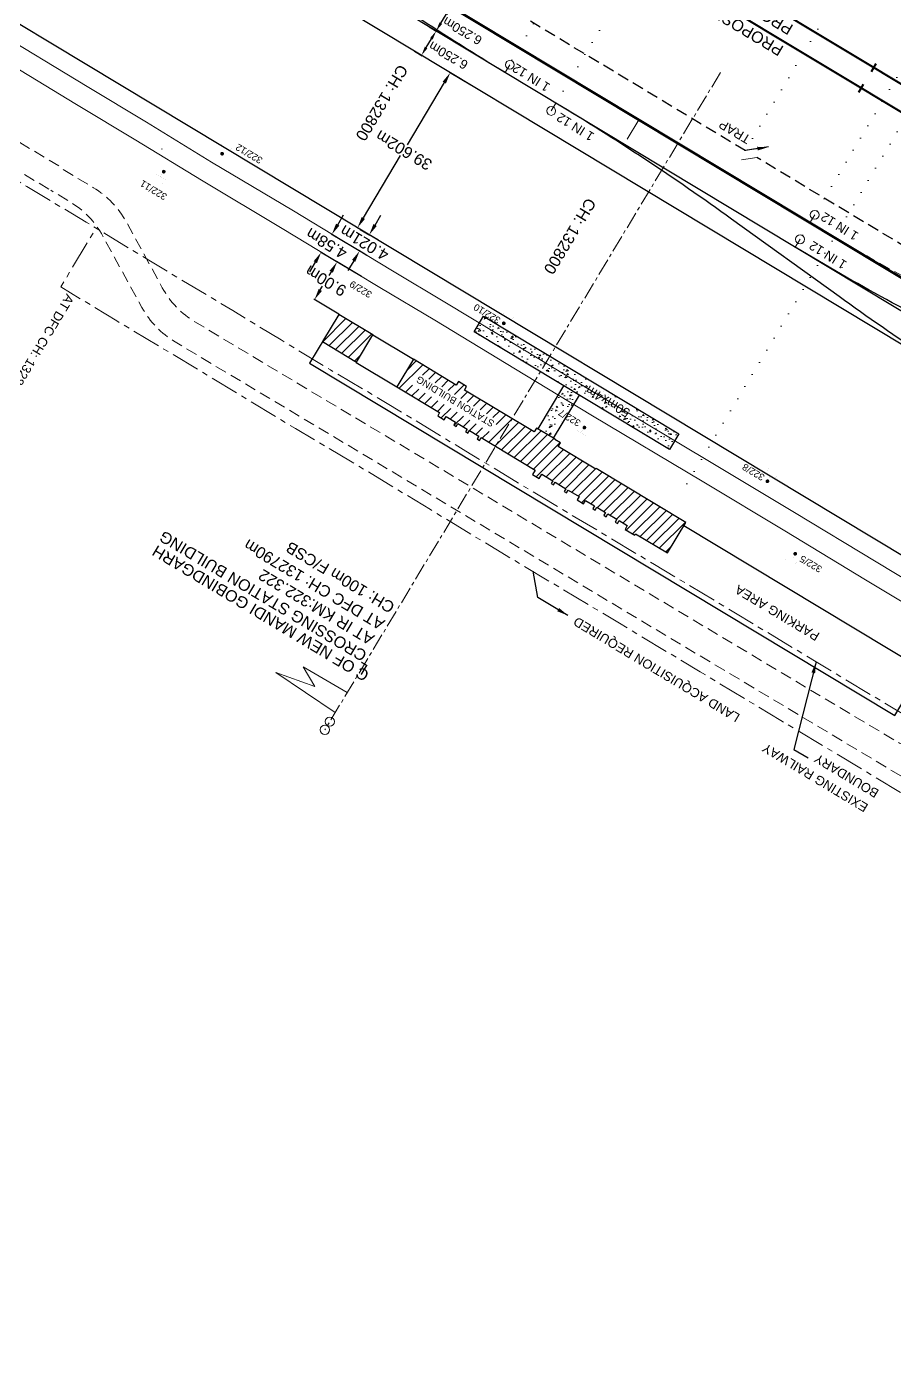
# Model space of a CAD drawing. Header units: metres. Extents: x 560405 to 1249476, y 3385111 to 6787087.
# Drawn here: x 626311.5 to 626501.9, y 3392202.4 to 3392493.4 of the extents above; entities that cross this region are included whole.
import ezdxf
from ezdxf.enums import TextEntityAlignment as Align

# ---------------------------------------------------------------- set-up
doc = ezdxf.new("R2010")
doc.units = ezdxf.units.M
doc.header["$MEASUREMENT"] = 0
doc.header["$PDSIZE"] = 0.05
for name, pattern in [('ACAD_ISO07W100', [3, 0, -3]), ('CENTER', [2, 1.25, -0.25, 0.25, -0.25]), ('DASHED', [0.75, 0.5, -0.25])]:
    doc.linetypes.add(name, pattern=pattern)
doc.layers.get('Defpoints').update_dxf_attribs({"color": 5, "lineweight": 0})
for name, color, linetype, lineweight in [('A-HATCH WALL', 7, 'Continuous', 5), ('DOTED LINE', 7, 'ACAD_ISO07W100', 18), ('EXISTING BRIDGE DETAILS', 7, 'Continuous', 0), ('Existing IR Track', 143, 'Continuous', 0), ('Existing Railway Boundary', 7, 'CENTER', 0), ('Horiz Curve', 7, 'Continuous', 0), ("NEW MANDI GOBINDPUR CROSSING STN. SRJ's", 10, 'Continuous', 0), ('NEW MANDI GOBINDPUR LOOP LINES', 1, 'Continuous', 0), ('OHE MAST', 7, 'Continuous', 0), ('OHE MAST TEXT', 7, 'Continuous', 0), ('Proposed Chainage', 10, 'Continuous', 0), ('PROPOSED DFCC TRACK', 1, 'Continuous', 0), ('PROPOSED FEATURES', 1, 'Continuous', 0)]:
    doc.layers.add(name, color=color, linetype=linetype, lineweight=lineweight)
for name, color, linetype in [('Dimension', 10, 'Continuous'), ('IR PROPOSALS', 190, 'Continuous'), ("NEW SIRHINDH STN. SRJ's", 10, 'Continuous'), ('OP-3 CH UP', 7, 'Continuous'), ('PROPOSED ROADS', 10, 'DASHED')]:
    doc.layers.add(name, color=color, linetype=linetype)
doc.styles.add('AA_ARIAL', font='arial.ttf')
doc.styles.add('ARIAL', font='arial.ttf')
doc.styles.get("Standard").update_dxf_attribs({"font": 'arial.ttf'})
doc.styles.add('Style-Arial', font='arial.ttf')
doc.dimstyles.new('ISO-25', dxfattribs={"dimtxt": 2.5, "dimasz": 2.5, "dimexe": 1.25, "dimexo": 0.625, "dimtad": 1, "dimdec": 3, "dimtxsty": 'Standard', "dimcen": 2.5, "dimadec": 0, "dimazin": 0, "dimtfac": 1, "dimtdec": 3, "dimtmove": 0, "dimatfit": 3, "dimfxl": 1, "dimarcsym": 0})
doc.dimstyles.get("Standard").update_dxf_attribs({"dimtxt": 2.5, "dimasz": 2.5, "dimexe": 0.18, "dimexo": 0.0625, "dimgap": 0.09, "dimtad": 0, "dimtih": 1, "dimtoh": 1, "dimdec": 3, "dimzin": 0, "dimdsep": 46, "dimtxsty": 'Standard', "dimcen": 0.09, "dimaunit": 1, "dimadec": 4, "dimazin": 0, "dimtfac": 1, "dimtdec": 3, "dimtofl": 0, "dimtmove": 0, "dimatfit": 3, "dimfxl": 1, "dimtolj": 1, "dimtzin": 0, "dimarcsym": 0})

# ---------------------------------------------------------------- blocks, each defined once
blk = doc.blocks.new('*D71')
at = {"layer": 'Defpoints', "color": 0, "lineweight": 9, "transparency": 16777216}
for p in [(626402.98, 3392498.76), (626404.58, 3392497.79), (626399.76, 3392493.4)]:
    blk.add_point(p, dxfattribs=at)
at = {"layer": 'Dimension', "color": 0, "lineweight": -2, "transparency": 16777216}
for p, q in [((626403.04, 3392498.72), (626404.73, 3392497.7)), ((626402.39, 3392494.15), (626403.55, 3392496.08)), ((626399.81, 3392493.37), (626401.51, 3392492.35))]:
    blk.add_line(p, q, dxfattribs=at)
at = {"layer": 'Dimension', "color": 0, "lineweight": 9, "transparency": 16777216}
for points in [[(626403.26, 3392496.25), (626403.83, 3392495.91), (626404.58, 3392497.79)], [(626402.1, 3392494.32), (626402.67, 3392493.98), (626401.36, 3392492.44)]]:
    blk.add_solid(points, dxfattribs=at)
at = {"layer": 'Dimension', "color": 0, "lineweight": 0, "transparency": 16777216, "insert": (626407.13, 3392492.45), "char_height": 2, "attachment_point": 5, "rotation": 150}
blk.add_mtext('\\A1;6.250m', dxfattribs=at)
blk = doc.blocks.new('*D72')
at = {"layer": 'Defpoints', "color": 0, "lineweight": 9, "transparency": 16777216}
for p in [(626399.76, 3392493.4), (626401.36, 3392492.44), (626396.54, 3392488.05)]:
    blk.add_point(p, dxfattribs=at)
at = {"layer": 'Dimension', "color": 0, "lineweight": -2, "transparency": 16777216}
for p, q in [((626399.81, 3392493.37), (626401.51, 3392492.35)), ((626399.16, 3392488.8), (626400.33, 3392490.73)), ((626396.59, 3392488.01), (626398.29, 3392486.99))]:
    blk.add_line(p, q, dxfattribs=at)
at = {"layer": 'Dimension', "color": 0, "lineweight": 9, "transparency": 16777216}
for points in [[(626400.04, 3392490.9), (626400.61, 3392490.55), (626401.36, 3392492.44)], [(626398.88, 3392488.97), (626399.45, 3392488.63), (626398.13, 3392487.08)]]:
    blk.add_solid(points, dxfattribs=at)
at = {"layer": 'Dimension', "color": 0, "lineweight": 0, "transparency": 16777216, "insert": (626404.04, 3392487.08), "char_height": 2, "attachment_point": 5, "rotation": 150}
blk.add_mtext('\\A1;6.250m', dxfattribs=at)
blk = doc.blocks.new('TRAP')
at = {"color": 0, "linetype": 'Continuous', "lineweight": 13, "flags": 128}
for points in [[(-1.29, 0.77), (-0.15, -2.47)], [(1.29, -0.77), (0.15, 2.47)]]:
    blk.add_lwpolyline(points, dxfattribs=at)
blk = doc.blocks.new('OHE')
at = {"layer": 'OHE MAST'}
h = blk.add_hatch(color=3, dxfattribs=at)
edge = h.paths.add_edge_path()
edge.add_arc((627930.47, 3391522.15), 0.412, -30.9792, 329.0208)
at = {"layer": 'OHE MAST', "color": 3, "lineweight": 13, "const_width": 0.008, "flags": 128}
blk.add_lwpolyline([(627932.78, 3391523.67), (627932.2, 3391522.71), (627930.15, 3391523.94), (627930.72, 3391524.9)], dxfattribs=at)
at = {"layer": 'OHE MAST', "color": 3, "const_width": 0.008, "flags": 128}
blk.add_lwpolyline([(627931.18, 3391523.33), (627930.47, 3391522.15)], dxfattribs=at)
blk = doc.blocks.new('*D290')
at = {"color": 0, "lineweight": -2, "transparency": 16777216}
for p, q in [((626378.35, 3392439.64), (626377.85, 3392438.82)), ((626385.02, 3392438.57), (626379.48, 3392441.88)), ((626375.96, 3392435.64), (626376.45, 3392436.47)), ((626380, 3392430.31), (626374.52, 3392433.59))]:
    blk.add_line(p, q, dxfattribs=at)
at = {"color": 0, "lineweight": 9, "transparency": 16777216}
for points in [[(626378.71, 3392439.43), (626377.99, 3392439.86), (626379.63, 3392441.79)], [(626376.31, 3392435.43), (626375.6, 3392435.86), (626374.67, 3392433.5)]]:
    blk.add_solid(points, dxfattribs=at)
at = {"layer": 'Defpoints', "color": 0, "lineweight": 9, "transparency": 16777216}
for p in [(626379.63, 3392441.79), (626385.07, 3392438.54), (626380.05, 3392430.28)]:
    blk.add_point(p, dxfattribs=at)
at = {"color": 0, "lineweight": 9, "transparency": 16777216, "insert": (626377.15, 3392437.64), "char_height": 2.5, "attachment_point": 5, "rotation": 149.1236}
blk.add_mtext('\\A1;9.00m', dxfattribs=at)
blk = doc.blocks.new('*D291')
at = {"color": 0, "lineweight": -2, "transparency": 16777216}
for p, q in [((626379.77, 3392449.96), (626381.05, 3392452.11)), ((626385.74, 3392443.48), (626378.33, 3392447.91)), ((626385.02, 3392438.57), (626375.98, 3392443.97)), ((626374.85, 3392441.73), (626373.57, 3392439.59))]:
    blk.add_line(p, q, dxfattribs=at)
at = {"color": 0, "lineweight": 9, "transparency": 16777216}
for points in [[(626380.13, 3392449.75), (626379.41, 3392450.18), (626378.48, 3392447.82)], [(626375.21, 3392441.52), (626374.49, 3392441.95), (626376.13, 3392443.88)]]:
    blk.add_solid(points, dxfattribs=at)
at = {"layer": 'Defpoints', "color": 0, "lineweight": 9, "transparency": 16777216}
for p in [(626378.48, 3392447.82), (626385.79, 3392443.45), (626385.07, 3392438.54)]:
    blk.add_point(p, dxfattribs=at)
at = {"color": 0, "lineweight": 9, "transparency": 16777216, "insert": (626377.31, 3392445.85), "char_height": 2.5, "attachment_point": 5, "rotation": 149.1236}
blk.add_mtext('\\A1;4.58m', dxfattribs=at)
blk = doc.blocks.new('*D292')
at = {"color": 0, "lineweight": -2, "transparency": 16777216}
for p, q in [((626387.97, 3392449.89), (626389.25, 3392452.03)), ((626384.69, 3392448.94), (626386.84, 3392447.65)), ((626383.28, 3392442.04), (626381.99, 3392439.89)), ((626386.15, 3392443.23), (626384.4, 3392444.27))]:
    blk.add_line(p, q, dxfattribs=at)
at = {"color": 0, "lineweight": 9, "transparency": 16777216}
for points in [[(626388.33, 3392449.67), (626387.61, 3392450.1), (626386.69, 3392447.74)], [(626383.63, 3392441.82), (626382.92, 3392442.25), (626384.56, 3392444.18)]]:
    blk.add_solid(points, dxfattribs=at)
at = {"layer": 'Defpoints', "color": 0, "lineweight": 9, "transparency": 16777216}
for p in [(626384.64, 3392448.97), (626386.69, 3392447.74), (626386.21, 3392443.2)]:
    blk.add_point(p, dxfattribs=at)
at = {"color": 0, "lineweight": 9, "transparency": 16777216, "insert": (626385.62, 3392445.96), "char_height": 2.5, "attachment_point": 5, "rotation": 149.1236}
blk.add_mtext('\\A1;4.021m', dxfattribs=at)
blk = doc.blocks.new('*D293')
at = {"color": 0, "lineweight": -2, "transparency": 16777216}
for p, q in [((626408.96, 3392480.57), (626404.28, 3392483.36)), ((626403.15, 3392481.13), (626394.98, 3392467.45)), ((626385.4, 3392451.43), (626393.57, 3392465.1)), ((626388.54, 3392446.64), (626383.96, 3392449.38))]:
    blk.add_line(p, q, dxfattribs=at)
at = {"color": 0, "lineweight": 9, "transparency": 16777216}
for points in [[(626403.51, 3392480.91), (626402.79, 3392481.34), (626404.44, 3392483.27)], [(626385.75, 3392451.22), (626385.04, 3392451.64), (626384.11, 3392449.28)]]:
    blk.add_solid(points, dxfattribs=at)
at = {"layer": 'Defpoints', "color": 0, "lineweight": 9, "transparency": 16777216}
for p in [(626404.44, 3392483.27), (626409.01, 3392480.53), (626388.59, 3392446.61)]:
    blk.add_point(p, dxfattribs=at)
at = {"color": 0, "lineweight": 9, "transparency": 16777216, "insert": (626394.27, 3392466.28), "char_height": 2.5, "attachment_point": 5, "rotation": 149.1236}
blk.add_mtext('\\A1;39.602m', dxfattribs=at)

msp = doc.modelspace()

# ---------------------------------------------------------------- hatches: boundary and pattern name
at = {"layer": 'A-HATCH WALL'}
h = msp.add_hatch(dxfattribs=at)
h.set_pattern_fill('AR-CONC', color=1, scale=0.02, angle=148.943668)
h.set_pattern_definition([(198.94367, (627489.098, 3391835.792), (-2.956955, 2.152798), [0.381, -4.191]), (143.94367, (627489.098, 3391835.792), (-1.367417, -3.637045), [0.3048, -3.352812]), (249.3951, (627488.8515, 3391835.9715), (-4.324372, -1.484247), [0.3238, -3.561805]), (195.12787, (627488.5738, 3391834.9217), (-4.210678, 3.517208), [0.5715, -6.2865]), (245.57923, (627488.223, 3391835.215), (-6.620342, -1.78976), [0.4857, -5.342712]), (140.1278, (627488.574, 3391834.9217), (-6.620342, -1.78976), [0.4572, -5.029195]), (169.94367, (627488.2696, 3391835.4014), (-1.542509, 3.3164295), [0.381, -4.191]), (114.94367, (627488.2696, 3391835.4014), (-2.959247, -2.518082), [0.3048, -3.3528]), (220.3951, (627488.141, 3391835.6777), (-4.501756, 0.798348), [0.3238, -3.561799]), (186.44367, (627489.0979, 3391835.792), (-0.9253237, -1.4168323), [0, -3.31216, 0, -3.4036, 0, -3.3655]), (156.44367, (627489.0979, 3391835.792), (-2.1784596, -1.0269955), [0, -1.94056, 0, -3.23596, 0, -1.2827]), (116.44367, (627490.0683, 3391835.2077), (-2.2639952, 1.4971229), [0, -1.27, 0, -3.9624, 0, -5.2578]), (106.44367, (627490.5035, 3391834.9456), (-2.800269, 1.092702), [0, -1.651, 0, -2.63144, 0, -3.7338])])
h.paths.add_polyline_path([(626423.7049, 3392405.1814), (626426.7896, 3392403.3242), (626427.1323, 3392403.1178), (626431.2081, 3392409.8861), (626427.7884, 3392411.9624)])
h.paths.add_polyline_path([(626427.7884, 3392411.9624), (626431.2081, 3392409.8861), (626432.8107, 3392412.5473), (626429.3835, 3392414.6112)])

# ---------------------------------------------------------------- linework, layer by layer
at = {"color": 1}
for p, q in [((626341.2051, 3392466.4897), (626341.301, 3392466.6479)), ((626423.7049, 3392405.1815), (626429.3835, 3392414.6112)), ((626427.1323, 3392403.1178), (626432.8107, 3392412.5473))]:
    msp.add_line(p, q, dxfattribs=at)
msp.add_lwpolyline([(626383.9062, 3392419.8355), (626383.8546, 3392419.7498), (626392.7298, 3392414.406)], dxfattribs=at)
at = {"layer": 'DOTED LINE', "color": 1, "linetype": 'ACAD_ISO07W100', "lineweight": 18}
for p, q in [((626416.3849, 3392483.3928), (626485.8015, 3392599.488)), ((626427.641, 3392476.6171), (626497.0767, 3392592.7443)), ((626469.1545, 3392466.2179), (626532.235, 3392571.7163)), ((626480.1257, 3392445.0237), (626549.6506, 3392561.3001)), ((626456.3778, 3392393.1524), (626555.0842, 3392558.2331))]:
    msp.add_line(p, q, dxfattribs=at)
at = {"layer": 'Existing IR Track', "color": 3, "lineweight": 18, "ltscale": 5, "flags": 128}
for points in [[(626662.028, 3392277.2001), (626623.959, 3392300.1301), (626604.5831, 3392311.7885), (626585.2103, 3392323.4446), (626567.014, 3392334.3841), (626548.9083, 3392345.2688), (626536.0087, 3392352.9985), (626497.9001, 3392375.9938), (626479.9955, 3392386.8306), (626462.4381, 3392397.3548), (626437.8754, 3392412.0463), (626421.1167, 3392422.1994), (626403.2976, 3392432.9931), (626391.7594, 3392439.8413), (626380.6568, 3392446.5496), (626370.0572, 3392452.9874), (626352.1071, 3392463.6839), (626337.8037, 3392472.4364), (626324.8346, 3392480.2432), (626303.7832, 3392492.958)], [(626659.7865, 3392273.2729), (626621.5085, 3392296.2902), (626602.2403, 3392307.8995), (626582.9715, 3392319.5092), (626564.68, 3392330.5116), (626546.3869, 3392341.5149), (626533.6729, 3392349.1256), (626512.8552, 3392361.7169), (626495.5505, 3392372.0971), (626477.8665, 3392382.7844), (626460.0932, 3392393.4622), (626435.2859, 3392408.2841), (626418.7658, 3392418.2977), (626401.0771, 3392429.0334), (626388.9899, 3392436.1532), (626378.3063, 3392442.6481), (626367.6133, 3392449.1477), (626349.9121, 3392459.7234), (626335.5167, 3392468.4789), (626322.4724, 3392476.3254), (626301.4701, 3392489.0036)]]:
    msp.add_lwpolyline(points, dxfattribs=at)
at = {"layer": 'Existing Railway Boundary', "color": 36, "lineweight": 20, "ltscale": 5, "flags": 128}
msp.add_lwpolyline([(628955.3903, 3390792.7231), (628931.5933, 3390806.5004), (628894.0251, 3390836.9955), (628805.3605, 3390890.9758), (628763.1272, 3390916.9343), (628721.4077, 3390942.8333), (628634.7683, 3390998.5313), (628587.091, 3391026.3426), (628541.4721, 3391053.7252), (628498.5869, 3391079.4164), (628461.1936, 3391101.0466), (628391.2271, 3391146.4682), (628362.6237, 3391162.4973), (628324.6397, 3391185.7049), (628291.5767, 3391211.6933), (628254.0781, 3391235.9403), (628157.3612, 3391308.2767), (628174.1002, 3391326.9143), (628137.357, 3391356.9761), (627964.1476, 3391459.1923), (627842.8937, 3391531.9115), (627628.8138, 3391662.2153), (627542.6631, 3391714.392), (627424.9352, 3391785.3705), (627222.9648, 3391909.2736), (627204.5725, 3391920.6394), (627188.744, 3391930.1784), (627172.9334, 3391939.7064), (627156.2431, 3391949.7674), (627139.5672, 3391959.8197), (627123.601, 3391969.4113), (627107.6038, 3391979.0215), (627094.8626, 3391986.7123), (627082.1497, 3391994.3859), (627065.7488, 3392004.2586), (627049.3375, 3392014.1375), (627032.6946, 3392024.1476), (627016.0309, 3392034.1701), (627000.4204, 3392043.5941), (626984.8329, 3392053.004), (626968.8891, 3392062.6064), (626952.9363, 3392072.2142), (626935.7844, 3392082.5282), (626918.6205, 3392092.8492), (626911.6028, 3392097.0645), (626893.0809, 3392108.2246), (626874.5706, 3392119.3777), (626856.2268, 3392130.4336), (626837.8855, 3392141.4881), (626820.3864, 3392152.0274), (626802.8816, 3392162.57), (626783.4724, 3392174.252), (626764.0577, 3392185.9374), (626746.1558, 3392196.7119), (626728.2543, 3392207.4863), (626707.0601, 3392220.2572), (626685.8746, 3392233.0229), (626648.9408, 3392255.2553), (626610.6712, 3392278.2676), (626591.3871, 3392289.8865), (626572.1184, 3392301.4961), (626553.8402, 3392312.4904), (626535.5663, 3392323.4823), (626522.8303, 3392331.1061), (626502.0043, 3392343.7024), (626484.7028, 3392354.0807), (626467.0127, 3392364.7717), (626449.2849, 3392375.4221), (626424.442, 3392390.2653), (626407.8647, 3392400.3136), (626390.2843, 3392410.9836), (626378.1904, 3392418.1073), (626367.3819, 3392424.6782), (626356.7585, 3392431.1355), (626339.0548, 3392441.7126), (626324.6325, 3392450.4845), (626311.6182, 3392458.3129), (626290.6128, 3392470.9931), (626276.2418, 3392479.6446), (626252.5581, 3392493.9648), (626233.8146, 3392505.2467), (626215.0541, 3392516.5389), (626191.0882, 3392530.9577), (626167.1186, 3392545.3787), (626148.2508, 3392556.7397), (626129.3895, 3392568.0967), (626109.0676, 3392580.3241), (626088.7404, 3392592.5546), (626063.7846, 3392607.5962), (626038.8416, 3392622.63), (626017.6425, 3392635.4182), (625996.4509, 3392648.2016), (625974.9359, 3392661.1602), (625952.8751, 3392674.4888), (625933.5372, 3392686.1045), (625914.159, 3392697.7444), (625896.1455, 3392708.6148), (625885.6622, 3392714.935), (625875.1898, 3392721.2486), (625871.6088, 3392723.3979), (625854.6293, 3392733.6202), (625837.6636, 3392743.8342), (625819.8659, 3392754.5631), (625802.0927, 3392765.2772), (625784.0738, 3392776.0974), (625766.0279, 3392786.9338), (625747.7802, 3392797.9258), (625729.6331, 3392808.8567), (625710.0131, 3392820.4001), (625690.2406, 3392832.0331), (625670.5571, 3392843.8213), (625650.9098, 3392855.5881), (625631.8821, 3392867.0602), (625612.8815, 3392878.5159), (625595.4116, 3392889.057), (625577.9617, 3392899.586), (625560.977, 3392909.7984), (625543.9665, 3392920.0263), (625527.0929, 3392930.2025), (625510.2317, 3392940.3713), (625492.2072, 3392951.2501), (625474.1887, 3392962.1253), (625459.4135, 3392971.0439), (625444.6385, 3392979.9623), (625429.7392, 3392988.9655), (625414.8651, 3392997.9534), (625398.0894, 3393008.048), (625381.2878, 3393018.1581), (625364.4876, 3393028.2943), (625347.6668, 3393038.4431), (625341.4954, 3393042.1962), (625336.6811, 3393045.1488), (625324.9758, 3393052.1854), (625313.1706, 3393059.282), (625305.1662, 3393064.122), (625297.2032, 3393068.9372), (625281.7488, 3393078.2354), (625266.3027, 3393087.5539), (625250.5827, 3393097.0002), (625234.8576, 3393106.4748), (625220.9629, 3393114.8441), (625207.0756, 3393123.2089), (625191.9734, 3393132.2824), (625166.0786, 3393147.7733), (625153.4581, 3393156.0581), (625151.114, 3393150.7018), (625147.8866, 3393153.7551), (625116.7003, 3393173.3287), (625093.3281, 3393188.0041), (625071.1556, 3393203.0477), (625055.7157, 3393212.8225), (625027.3997, 3393228.6096), (625007.6825, 3393240.5669), (624979.825, 3393257.4607), (624954.8894, 3393272.5826), (624917.8619, 3393296.9088), (624917.926, 3393297.7354), (624854.2544, 3393338.3806), (624790.1714, 3393374.1107), (624761.6212, 3393391.1947), (624742.8731, 3393402.4132), (624713.9783, 3393419.7034), (624678.9617, 3393441.6196), (624667.4095, 3393431.6005), (624566.1173, 3393492.8402), (624519.8878, 3393520.9391), (624450.2813, 3393561.7296), (624447.0221, 3393556.3381), (624253.5789, 3393673.1377), (624021.9727, 3393812.2493)], dxfattribs=at)
at = {"layer": 'Existing Railway Boundary', "color": 6, "lineweight": 20, "ltscale": 5, "flags": 128}
msp.add_lwpolyline([(626600.8938, 3392284.1586), (626593.196, 3392271.2844), (626583.646, 3392277.0383), (626564.3772, 3392288.648), (626546.1086, 3392299.6366), (626527.8483, 3392310.6202), (626515.0966, 3392318.2535), (626494.2648, 3392330.8532), (626476.9656, 3392341.2302), (626459.2711, 3392351.9238), (626441.5757, 3392362.5548), (626416.7075, 3392377.4131), (626400.0894, 3392387.4862), (626382.5861, 3392398.1093), (626370.4876, 3392405.2358), (626359.5899, 3392411.8608), (626349.0161, 3392418.288), (626331.3107, 3392428.8662), (626319.048, 3392436.3245), (626326.746, 3392449.199)], dxfattribs=at)
at = {"layer": 'Horiz Curve', "color": 190, "lineweight": 40, "flags": 128}
for points in [[(626496.8239, 3392483.5742), (626497.8554, 3392485.2877)], [(626496.8243, 3392483.574), (626497.8558, 3392485.2875)], [(626494.0744, 3392479.0432), (626495.1059, 3392480.7567)]]:
    msp.add_lwpolyline(points, dxfattribs=at)
at = {"layer": "NEW MANDI GOBINDPUR CROSSING STN. SRJ's", "linetype": 'CENTER', "lineweight": 15, "ltscale": 3}
msp.add_line((626463.7439, 3392483.3557), (626376.9606, 3392339.1866), dxfattribs=at)
at = {"layer": "NEW MANDI GOBINDPUR CROSSING STN. SRJ's", "linetype": 'Continuous', "lineweight": 13, "flags": 128}
for points in [[(626417.5326, 3392485.0363), (626416.5032, 3392483.3216)], [(626484.3935, 3392452.1134), (626483.3545, 3392450.3828)], [(626481.1864, 3392446.749), (626480.1474, 3392445.0184)]]:
    msp.add_lwpolyline(points, dxfattribs=at)
at = {"layer": "NEW MANDI GOBINDPUR CROSSING STN. SRJ's", "color": 1, "linetype": 'Continuous', "lineweight": 13, "flags": 128}
msp.add_lwpolyline([(626426.6116, 3392474.9025), (626427.641, 3392476.6172)], dxfattribs=at)
at = {"layer": "NEW MANDI GOBINDPUR CROSSING STN. SRJ's", "lineweight": 15}
msp.add_lwpolyline([(626379.2471, 3392342.9851), (626366.2305, 3392351.7314), (626374.7724, 3392348.6533), (626372.1708, 3392353.0012), (626381.8613, 3392347.3278)], dxfattribs=at)
at = {"layer": "NEW MANDI GOBINDPUR CROSSING STN. SRJ's", "linetype": 'Continuous', "lineweight": 13}
for centre, radius in [((626417.5326, 3392485.0363), 0.96), ((626484.3935, 3392452.1134), 0.9689), ((626481.1864, 3392446.749), 0.9689)]:
    msp.add_circle(centre, radius, dxfattribs=at)
at = {"layer": "NEW MANDI GOBINDPUR CROSSING STN. SRJ's", "color": 1, "linetype": 'Continuous', "lineweight": 13}
msp.add_circle((626426.6116, 3392474.9025), 0.96, dxfattribs=at)
at = {"layer": "NEW MANDI GOBINDPUR CROSSING STN. SRJ's", "lineweight": 15}
for centre in [(626376.9606, 3392339.1866), (626378.033, 3392340.9681)]:
    msp.add_circle(centre, 1.0076, dxfattribs=at)
at = {"layer": 'NEW MANDI GOBINDPUR LOOP LINES', "linetype": 'DASHED', "lineweight": 25, "ltscale": 5, "flags": 128}
for points in [[(626469.1545, 3392466.2179), (625389.238, 3393116.2791)], [(627352.8953, 3391934.2456), (626471.7247, 3392464.6707)]]:
    msp.add_lwpolyline(points, dxfattribs=at)
at = {"layer": 'NEW MANDI GOBINDPUR LOOP LINES', "color": 1, "linetype": 'Continuous', "lineweight": 25, "flags": 128}
msp.add_lwpolyline([(626697.7121, 3392305.0926, 0.0071249), (626612.9982, 3392357.7454), (626172.2158, 3392623.0766, 0.00715989), (626085.6092, 3392673.5347, 0.00715989)], format="xyb", dxfattribs=at)
msp.add_lwpolyline([(626670.0595, 3392277.1738), (626076.8772, 3392634.2428)], dxfattribs=at)
at = {"layer": 'NEW MANDI GOBINDPUR LOOP LINES', "linetype": 'Continuous', "lineweight": 25, "flags": 128}
msp.add_lwpolyline([(627398.9334, 3391891.9428), (626250.6371, 3392583.1655)], dxfattribs=at)
at = {"layer": 'NEW MANDI GOBINDPUR LOOP LINES', "linetype": 'DASHED', "lineweight": 20, "ltscale": 5, "flags": 128}
msp.add_lwpolyline([(626590.387, 3392393.2415, 0.02078913), (626549.9087, 3392415.3698), (626523.8272, 3392428.2501, -0.02078909), (626483.349, 3392450.3784)], format="xyb", dxfattribs=at)
at = {"layer": "NEW SIRHINDH STN. SRJ's", "lineweight": 25, "flags": 128}
for points in [[(626416.5051, 3392483.3203, -0.02078913), (626378.0043, 3392508.7338), (626354.4145, 3392525.7535, 0.02078909), (626315.9138, 3392551.1669)], [(626528.2324, 3392408.7707, -0.02078913), (626489.7317, 3392434.1842), (626466.1418, 3392451.2038, 0.02078909), (626427.6411, 3392476.6173)], [(626587.1618, 3392387.8878, 0.02078913), (626546.6835, 3392410.0161), (626520.6019, 3392422.8965, -0.02078909), (626480.1237, 3392445.0248)]]:
    msp.add_lwpolyline(points, format="xyb", dxfattribs=at)
at = {"layer": 'Proposed Chainage', "linetype": 'Continuous', "lineweight": 0, "flags": 128}
msp.add_lwpolyline([(626443.2412, 3392468.6855), (626445.8198, 3392472.9693)], dxfattribs=at)
at = {"layer": 'PROPOSED ROADS', "color": 1, "linetype": 'DASHED', "lineweight": 13, "ltscale": 5, "flags": 128}
for points in [[(625854.5957, 3392735.1506), (626316.8398, 3392457.5059)], [(626030.5075, 3392636.2465), (626319.6616, 3392462.1887)]]:
    msp.add_lwpolyline(points, dxfattribs=at)
msp.add_lwpolyline([(626319.5803, 3392462.0538), (626326.1894, 3392458.0713, -0.13273497), (626333.4126, 3392450.5404), (626341.2909, 3392436.1404, 0.13360701), (626348.5729, 3392428.5743), (626502.7463, 3392336.3896, 0.86370166), (626506.5015, 3392340.987), (626503.2808, 3392344.5151)], format="xyb", dxfattribs=at)

# ---------------------------------------------------------------- block references
at = {"layer": 'NEW MANDI GOBINDPUR LOOP LINES', "linetype": 'DASHED', "lineweight": 20, "ltscale": 5, "xscale": -1, "rotation": 118.0916234257359}
msp.add_blockref('TRAP', (626470.4396, 3392465.4443), dxfattribs=at)
at = {"layer": 'OHE MAST', "color": 2, "lineweight": 13}
for p in [(-1576.0508, 943.3756), (-1514.2756, 906.179), (-1456.4452, 871.5369)]:
    msp.add_blockref('OHE', p, dxfattribs=at)
at = {"layer": 'OHE MAST', "color": 2, "lineweight": 13, "rotation": 180}
for p in [(1254272.0809, 6783983.7374), (1254364.3485, 6783927.617), (1254410.5892, 6783899.9443)]:
    msp.add_blockref('OHE', p, dxfattribs=at)

# ---------------------------------------------------------------- texts
at = {"layer": 'EXISTING BRIDGE DETAILS', "color": 6, "style": 'ARIAL'}
msp.add_text('AT DFC CH: 132890.0 m', height=2, rotation=239, dxfattribs=at).set_placement((626320.3314, 3392434.9492))
at = {"layer": 'Existing Railway Boundary', "color": 6, "linetype": 'Continuous', "ltscale": 5}
msp.add_text('LAND ACQUISITION REQUIRED', height=2, rotation=149, dxfattribs=at).set_placement((626468.1814, 3392342.4635))
at = {"layer": 'Existing Railway Boundary', "color": 36, "linetype": 'Continuous', "ltscale": 5}
for s, p in [('EXISTING RAILWAY', (626496.3082, 3392322.7271)), ('BOUNDARY', (626498.6669, 3392325.8678))]:
    msp.add_text(s, height=2, rotation=149, dxfattribs=at).set_placement(p)
at = {"layer": 'IR PROPOSALS', "style": 'ARIAL'}
for s, p in [('PROPOSED IR DN LINE', (626446.4594, 3392513.6688)), ('PROPOSED IR UP LINE', (626444.5287, 3392508.9385))]:
    msp.add_text(s, height=2.5, rotation=149, dxfattribs=at).set_placement(p, align=Align.RIGHT)
at = {"layer": "NEW MANDI GOBINDPUR CROSSING STN. SRJ's", "linetype": 'Continuous', "lineweight": 13, "char_height": 2, "attachment_point": 4, "rotation": 148, "line_spacing_factor": 0.60036, "style": 'ARIAL'}
for insert in [(626426.021, 3392479.8303), (626493.6579, 3392447.1859), (626491.1021, 3392440.8796)]:
    msp.add_mtext('1 IN 12', dxfattribs=dict(at, insert=insert))
at = {"layer": "NEW MANDI GOBINDPUR CROSSING STN. SRJ's", "color": 1, "linetype": 'Continuous', "lineweight": 13, "insert": (626435.7184, 3392468.9977), "char_height": 2, "attachment_point": 4, "rotation": 148, "line_spacing_factor": 0.60036, "style": 'ARIAL'}
msp.add_mtext('1 IN 12', dxfattribs=at)
at = {"layer": "NEW MANDI GOBINDPUR CROSSING STN. SRJ's", "color": 1, "insert": (626386.4298, 3392356.2052, -4.0304), "char_height": 2.5, "width": 71.673774, "attachment_point": 7, "rotation": 149.123596, "line_spacing_factor": 0.6, "style": 'ARIAL'}
msp.add_mtext('CROSSING STATION BUILDING ', dxfattribs=at)
at = {"layer": "NEW MANDI GOBINDPUR CROSSING STN. SRJ's", "color": 1, "attachment_point": 7, "line_spacing_factor": 0.6}
for s, insert, char_height, rotation, style in [('AT DFC CH: 132790m', (626390.3337, 3392363.1068, -4.0304), 2.5, 149.123596, 'ARIAL'), ('C OF NEW MANDI GOBINDGARH', (626386.912, 3392351.8373, -4.0304), 2.5, 149.123596, 'ARIAL'), ('CH: 100m F/CSB', (626392.535, 3392366.7883, -4.0304), 2.5, 149.123596, 'ARIAL'), ('PARKING AREA', (626485.682, 3392360.3027), 2, 149.032281, 'AA_ARIAL'), ('L', (626386.5813, 3392353.2071, -4.0304), 2.5, 149.123596, 'ARIAL')]:
    msp.add_mtext(s, dxfattribs=dict(at, insert=insert, char_height=char_height, rotation=rotation, style=style))
at = {"layer": "NEW MANDI GOBINDPUR CROSSING STN. SRJ's", "color": 7, "insert": (626388.0643, 3392359.8112, -4.0304), "char_height": 2.5, "attachment_point": 7, "rotation": 149.123596, "line_spacing_factor": 0.6, "style": 'ARIAL'}
msp.add_mtext('AT IR KM:322.322', dxfattribs=at)
at = {"layer": 'OHE MAST TEXT', "color": 3, "lineweight": 18, "style": 'ARIAL'}
for s, p in [('322/12', (626363.4549, 3392464.5008)), ('322/11', (626342.4862, 3392456.5288)), ('322/9', (626387.4477, 3392435.074)), ('322/10', (626415.6449, 3392429.4203)), ('322/7', (626433.2427, 3392406.8847)), ('322/8', (626473.57, 3392394.9839)), ('322/5', (626486.1762, 3392374.8374))]:
    msp.add_text(s, height=1.5, rotation=149, dxfattribs=at).set_placement(p)
at = {"layer": 'Proposed Chainage', "color": 1, "lineweight": 0, "char_height": 2.5, "attachment_point": 4, "rotation": 238.953949, "line_spacing_factor": 0.6, "style": 'Style-Arial'}
for insert in [(626394.2491, 3392484.6719), (626435.5053, 3392455.4176)]:
    msp.add_mtext('CH: 132800', dxfattribs=dict(at, insert=insert))
at = {"layer": 'PROPOSED DFCC TRACK', "color": 10, "linetype": 'Continuous', "lineweight": 13, "style": 'Style-Arial'}
msp.add_text('TRAP ', height=2, rotation=149.137675, dxfattribs=at).set_placement((626470.5433, 3392469.2768))
at = {"layer": 'PROPOSED FEATURES', "style": 'Style-Arial'}
msp.add_text('50mx4m', height=2, rotation=148.890681, dxfattribs=at).set_placement((626439.0165, 3392411.1852), align=Align.MIDDLE_CENTER)

# ---------------------------------------------------------------- dimensions: what is measured, and where the dimension line sits
at = {"color": 1, "lineweight": 9}
dim = msp.add_linear_dim(base=(626404.4353, 3392483.2725), p1=(626388.5903, 3392446.6056), p2=(626409.0141, 3392480.5347), angle=239.123596, dimstyle='Standard', override={"dimpost": 'm'}, dxfattribs=at)
dim.commit()
dim.dimension.update_dxf_attribs({"geometry": '*D293', "text_midpoint": (626394.2737, 3392466.2779)})
for base, p1, p2, text, picture, middle in [((626378.4849, 3392447.816), (626385.0704, 3392438.536), (626385.7914, 3392443.4472), '4.58m', '*D291', (626377.3084, 3392445.8483)), ((626386.6886, 3392447.7426), (626386.2081, 3392443.1954), (626384.6358, 3392448.9701), '4.021m', '*D292', (626385.6239, 3392445.962))]:
    dim = msp.add_linear_dim(base=base, p1=p1, p2=p2, angle=239.123596, text=text, dimstyle='Standard', override={"dimpost": 'm'}, dxfattribs=at)
    dim.commit()
    dim.dimension.update_dxf_attribs({"geometry": picture, "text_midpoint": middle, "dimtype": 160})
dim = msp.add_linear_dim(base=(626379.6308, 3392441.7885), p1=(626380.0517, 3392430.2806), p2=(626385.0704, 3392438.536), angle=239.123596, text='9.00m', dimstyle='Standard', override={"dimpost": 'm'}, dxfattribs=at)
dim.commit()
dim.dimension.update_dxf_attribs({"geometry": '*D290', "text_midpoint": (626377.1519, 3392437.6426)})
at = {"layer": 'Dimension', "color": 10, "lineweight": 0}
for base, p1, p2, picture, middle in [((626404.58, 3392497.7938), (626399.7589, 3392493.4009), (626402.9821, 3392498.7557), '*D71', (626407.1297, 3392492.4483)), ((626401.3567, 3392492.4391), (626396.5356, 3392488.0462), (626399.7589, 3392493.4009), '*D72', (626404.0403, 3392487.0767))]:
    dim = msp.add_linear_dim(base=base, p1=p1, p2=p2, angle=58.953949, dimstyle='Standard', override={"dimtxt": 2, "dimasz": 2, "dimpost": 'm', "dimtmove": 2}, dxfattribs=at)
    dim.commit()
    dim.dimension.update_dxf_attribs({"geometry": picture, "text_midpoint": middle, "dimtype": 161, "text_rotation": 150})

# ---------------------------------------------------------------- leaders
at = {"layer": 'Dimension', "lineweight": 9}
msp.add_leader([(626474.2974, 3392467.0125), (626469.1545, 3392466.2179)], dimstyle='Standard', dxfattribs=at)
at = {"layer": 'Existing IR Track', "color": 36, "lineweight": 0}
msp.add_leader([(626484.7028, 3392354.0807), (626479.8309, 3392334.8628), (626482.9414, 3392333.0524)], dimstyle='ISO-25', override={"dimtxt": 0.5, "dimtad": 0}, dxfattribs=at)
at = {"layer": 'Existing Railway Boundary', "color": 6, "linetype": 'Continuous', "ltscale": 5}
msp.add_leader([(626430.2776, 3392364.2492), (626423.6844, 3392368.1914), (626422.634, 3392373.9873)], dimstyle='Standard', override={"dimgap": 0.09, "dimtad": 0}, dxfattribs=at)

# ---------------------------------------------------------------- next in the draw order: wipeouts: each hides what was drawn before it
msp.add_wipeout([(626415.0089, 3392406.9142), (626397.5554, 3392417.4467), (626395.9795, 3392414.8354), (626413.433, 3392404.3028)]).dxf.layer = 'PROPOSED FEATURES'

# ---------------------------------------------------------------- next in the draw order: hatches: boundary and pattern name
at = {"lineweight": 0}
h = msp.add_hatch(dxfattribs=at)
h.set_pattern_fill('ANSI31', color=1, scale=0.5, angle=-0.194006)
h.set_pattern_definition([(44.806, (627575.823, 3391785.2555), (-1.1187246, 1.1263265), [])])
h.paths.add_polyline_path([(626376.4613, 3392424.3181), (626383.9062, 3392419.8355), (626387.4964, 3392425.7981), (626380.0517, 3392430.2806)])
h.paths.add_polyline_path([(626392.7298, 3392414.406), (626402.1278, 3392408.7475), (626401.6994, 3392408.0359), (626403.1132, 3392407.1853), (626403.5413, 3392407.8963), (626405.5974, 3392406.6584), (626405.2286, 3392406.0459), (626405.7424, 3392405.736), (626406.1114, 3392406.3489), (626408.1375, 3392405.129), (626407.7684, 3392404.5161), (626408.2825, 3392404.2066), (626408.6515, 3392404.8195), (626410.7076, 3392403.5815), (626410.3388, 3392402.969), (626410.8525, 3392402.6591), (626411.222, 3392403.2718), (626418.2892, 3392399.0165), (626421.9284, 3392405.0664), (626407.5814, 3392413.7048), (626408.0456, 3392414.4758), (626406.2337, 3392415.5668), (626405.7695, 3392414.7957), (626396.3715, 3392420.4543)])
h.paths.add_polyline_path([(626415.0089, 3392406.9142), (626413.433, 3392404.3028), (626395.9795, 3392414.8354), (626397.5554, 3392417.4467)], flags=16)
h.paths.add_polyline_path([(626418.2892, 3392399.0165), (626423.0826, 3392396.1304), (626422.4997, 3392395.1624), (626423.9904, 3392394.2648), (626424.5732, 3392395.2329), (626426.9477, 3392393.8033), (626426.5789, 3392393.1907), (626427.0929, 3392392.8812), (626427.4617, 3392393.4938), (626429.8361, 3392392.0641), (626429.4673, 3392391.4516), (626429.9813, 3392391.1421), (626430.3501, 3392391.7546), (626432.7247, 3392390.3249), (626432.2966, 3392389.6138), (626433.7101, 3392388.7627), (626434.1383, 3392389.4738), (626436.0733, 3392388.3086), (626435.7045, 3392387.696), (626436.2185, 3392387.3865), (626436.5873, 3392387.9991), (626438.5223, 3392386.834), (626438.154, 3392386.2222), (626438.6676, 3392385.912), (626439.0364, 3392386.5245), (626440.9715, 3392385.3594), (626440.6031, 3392384.7476), (626441.1167, 3392384.4374), (626441.4855, 3392385.0499), (626443.2921, 3392383.9622), (626442.7868, 3392383.123), (626444.9285, 3392381.8335), (626445.1243, 3392382.1586), (626452.0978, 3392377.9598), (626456.1083, 3392384.6206), (626436.4275, 3392396.4746), (626436.3664, 3392396.3731), (626428.1464, 3392401.3224), (626428.6107, 3392402.0935), (626427.3856, 3392402.8311), (626427.1022, 3392403.1359), (626423.3927, 3392405.3695), (626422.8692, 3392404.4999), (626421.9284, 3392405.0664)])
h.paths.add_polyline_path([(626414.8881, 3392406.8223), (626397.4987, 3392417.3161), (626395.9016, 3392414.6696), (626413.291, 3392404.1758)], flags=24)
at = {"layer": 'A-HATCH WALL'}
h = msp.add_hatch(dxfattribs=at)
h.set_pattern_fill('AR-CONC', color=1, scale=0.02, angle=148.943668)
h.set_pattern_definition([(198.94367, (627485.527, 3391837.94), (-2.956955, 2.152798), [0.381, -4.191]), (143.94367, (627485.527, 3391837.94), (-1.367417, -3.637045), [0.3048, -3.352812]), (249.3951, (627485.2806, 3391838.1193), (-4.324372, -1.484247), [0.3238, -3.561805]), (195.12787, (627485.003, 3391837.0695), (-4.210678, 3.517208), [0.5715, -6.2865]), (245.57923, (627484.652, 3391837.3626), (-6.620342, -1.78976), [0.4857, -5.342712]), (140.1278, (627485.003, 3391837.0695), (-6.620342, -1.78976), [0.4572, -5.029195]), (169.94367, (627484.6987, 3391837.549), (-1.542509, 3.3164295), [0.381, -4.191]), (114.94367, (627484.6987, 3391837.549), (-2.959247, -2.518082), [0.3048, -3.3528]), (220.3951, (627484.5702, 3391837.8255), (-4.501756, 0.798348), [0.3238, -3.561799]), (186.44367, (627485.527, 3391837.9399), (-0.9253237, -1.4168323), [0, -3.31216, 0, -3.4036, 0, -3.3655]), (156.44367, (627485.527, 3391837.9399), (-2.1784596, -1.0269955), [0, -1.94056, 0, -3.23596, 0, -1.2827]), (116.44367, (627486.4975, 3391837.3554), (-2.2639952, 1.4971229), [0, -1.27, 0, -3.9624, 0, -5.2578]), (106.44367, (627486.9327, 3391837.0934), (-2.800269, 1.092702), [0, -1.651, 0, -2.63144, 0, -3.7338])])
h.paths.add_polyline_path([(626425.0343, 3392419.023), (626437.5095, 3392411.462), (626453.3113, 3392402.0068), (626454.5771, 3392404.1089), (626426.3045, 3392421.1346)])
h.paths.add_polyline_path([(626424.2427, 3392417.707), (626452.5136, 3392400.6822), (626453.3113, 3392402.0068), (626437.5095, 3392411.462), (626425.0343, 3392419.023)])
h.paths.add_polyline_path([(626410.4974, 3392427.8326), (626420.7526, 3392421.6181), (626425.0343, 3392419.023), (626426.3045, 3392421.1346), (626411.7441, 3392429.9029)])
h.paths.add_polyline_path([(626409.6806, 3392426.4763), (626424.2427, 3392417.707), (626425.0343, 3392419.023), (626420.7526, 3392421.6181), (626410.4974, 3392427.8326)])
h.paths.add_polyline_path([(626429.2123, 3392418.6791), (626415.3013, 3392427.0738), (626413.6974, 3392424.4159), (626427.6083, 3392416.0212)], flags=9)
h.paths.add_polyline_path([(626444.8381, 3392409.4762), (626434.7911, 3392415.5392), (626433.2083, 3392412.9163), (626443.2553, 3392406.8534)], flags=9)
h.paths.add_polyline_path([(626470.8508, 3392391.9886), (626450.8549, 3392404.0554), (626448.7255, 3392400.5267), (626468.7214, 3392388.4599)], flags=9)

# ---------------------------------------------------------------- next in the draw order: linework, layer by layer
at = {"color": 1}
for points in [[(626387.4964, 3392425.7981), (626380.0517, 3392430.2806), (626376.4613, 3392424.3181), (626383.9062, 3392419.8355), (626387.4964, 3392425.7981), (626396.3715, 3392420.4543), (626392.7298, 3392414.406), (626402.1278, 3392408.7475), (626401.6994, 3392408.0359), (626403.1132, 3392407.1853), (626403.5413, 3392407.8963), (626405.5974, 3392406.6584), (626405.2286, 3392406.0459), (626405.7424, 3392405.736), (626406.1114, 3392406.3489), (626408.1375, 3392405.129), (626407.7684, 3392404.5161), (626408.2825, 3392404.2066), (626408.6515, 3392404.8195), (626410.7076, 3392403.5815), (626410.3388, 3392402.969), (626410.8525, 3392402.6591), (626411.222, 3392403.2718), (626423.0826, 3392396.1304), (626422.4997, 3392395.1624), (626423.9904, 3392394.2648), (626424.5732, 3392395.2329), (626426.9477, 3392393.8033), (626426.5789, 3392393.1907), (626427.0929, 3392392.8812), (626427.4617, 3392393.4938), (626429.8361, 3392392.0641), (626429.4673, 3392391.4516), (626429.9813, 3392391.1421), (626430.3501, 3392391.7546), (626432.7247, 3392390.3249), (626432.2966, 3392389.6138), (626433.7101, 3392388.7627), (626434.1383, 3392389.4738), (626436.0733, 3392388.3086), (626435.7045, 3392387.696), (626436.2185, 3392387.3865), (626436.5873, 3392387.9991), (626438.5223, 3392386.834), (626438.154, 3392386.2222), (626438.6676, 3392385.912), (626439.0364, 3392386.5245), (626440.9715, 3392385.3594), (626440.6031, 3392384.7476), (626441.1167, 3392384.4374), (626441.4855, 3392385.0499), (626443.2921, 3392383.9622), (626442.7868, 3392383.123), (626444.9285, 3392381.8335), (626445.1243, 3392382.1586), (626452.0978, 3392377.9598), (626456.1083, 3392384.6206), (626436.4275, 3392396.4746), (626436.3664, 3392396.3731), (626428.1464, 3392401.3224), (626428.6107, 3392402.0935), (626427.3856, 3392402.8311), (626427.4449, 3392402.9296), (626427.1022, 3392403.1359), (626423.3927, 3392405.3695), (626422.8692, 3392404.4999), (626407.5814, 3392413.7048), (626408.0456, 3392414.4758), (626406.2337, 3392415.5668), (626405.7695, 3392414.7957), (626396.3715, 3392420.4543)], [(626376.9773, 3392425.1749), (626376.9773, 3392425.1749), (626373.6034, 3392419.5722), (626501.9397, 3392342.2881), (626508.0271, 3392352.3967), (626455.6854, 3392383.9179)]]:
    msp.add_lwpolyline(points, dxfattribs=at)
msp.add_lwpolyline([(626452.5136, 3392400.6822), (626409.6806, 3392426.4763), (626411.7441, 3392429.9029), (626454.5771, 3392404.1089)], close=True, dxfattribs=at)
at = {"layer": 'Horiz Curve', "color": 190, "lineweight": 40}
for p, q in [((627251.5517, 3392030.4292), (625532.5765, 3393065.175)), ((627248.3863, 3392026.1485), (625530.2827, 3393060.3697))]:
    msp.add_line(p, q, dxfattribs=at)
at = {"layer": 'OP-3 CH UP', "color": 40, "lineweight": 9, "true_color": 0xf8d731}
for radius in [8763.3902, 8182.5236, 7294.1209]:
    msp.add_circle((624059.7714, 3393874.4188), radius, dxfattribs=at)
at = {"layer": 'PROPOSED DFCC TRACK', "color": 1, "linetype": 'Continuous', "lineweight": 50}
msp.add_line((627424.6711, 3391883.7448), (625313.456, 3393154.6014), dxfattribs=at)
at = {"layer": 'PROPOSED ROADS', "color": 1, "linetype": 'DASHED', "lineweight": 13, "ltscale": 5, "flags": 128}
msp.add_lwpolyline([(626619.9771, 3392274.409), (626604.3662, 3392283.8061, 0.13436053), (626594.2039, 3392286.6705), (626579.3903, 3392286.7833, -0.13360701), (626569.2788, 3392289.6172), (626344.0927, 3392424.2624, -0.13360701), (626336.8107, 3392431.8285), (626328.2657, 3392447.447, 0.13293354), (626321.0292, 3392454.9859), (626316.8398, 3392457.5059)], format="xyb", dxfattribs=at)

# ---------------------------------------------------------------- next in the draw order: texts
at = {"layer": 'PROPOSED FEATURES', "insert": (626414.3216, 3392406.7915), "char_height": 1.5, "attachment_point": 7, "rotation": 148.890683, "line_spacing_factor": 0.6, "style": 'Style-Arial'}
msp.add_mtext('STATION BUILDING', dxfattribs=at)

doc.saveas('drawing.dxf')
